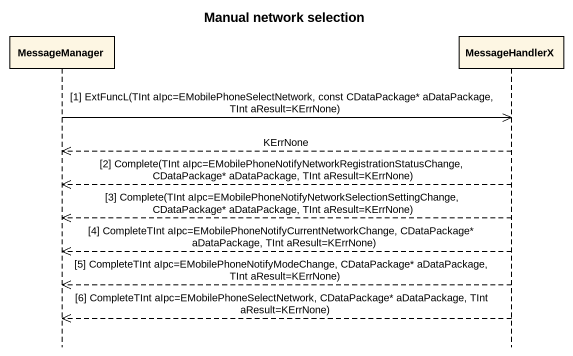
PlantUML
@startuml
title Manual network selection
hide footbox
participant MessageManager
participant MessageHandlerX

MessageManager ->> MessageHandlerX : [1] ExtFuncL(TInt aIpc=EMobilePhoneSelectNetwork, const CDataPackage* aDataPackage, TInt aResult=KErrNone)
MessageHandlerX -->> MessageManager : KErrNone
MessageHandlerX -->> MessageManager : [2] Complete(TInt aIpc=EMobilePhoneNotifyNetworkRegistrationStatusChange, CDataPackage* aDataPackage, TInt aResult=KErrNone)
MessageHandlerX -->> MessageManager : [3] Complete(TInt aIpc=EMobilePhoneNotifyNetworkSelectionSettingChange, CDataPackage* aDataPackage, TInt aResult=KErrNone)
MessageHandlerX -->> MessageManager : [4] CompleteTInt aIpc=EMobilePhoneNotifyCurrentNetworkChange, CDataPackage* aDataPackage, TInt aResult=KErrNone)
MessageHandlerX -->> MessageManager : [5] CompleteTInt aIpc=EMobilePhoneNotifyModeChange, CDataPackage* aDataPackage, TInt aResult=KErrNone)
MessageHandlerX -->> MessageManager : [6] CompleteTInt aIpc=EMobilePhoneSelectNetwork, CDataPackage* aDataPackage, TInt aResult=KErrNone)
@enduml
